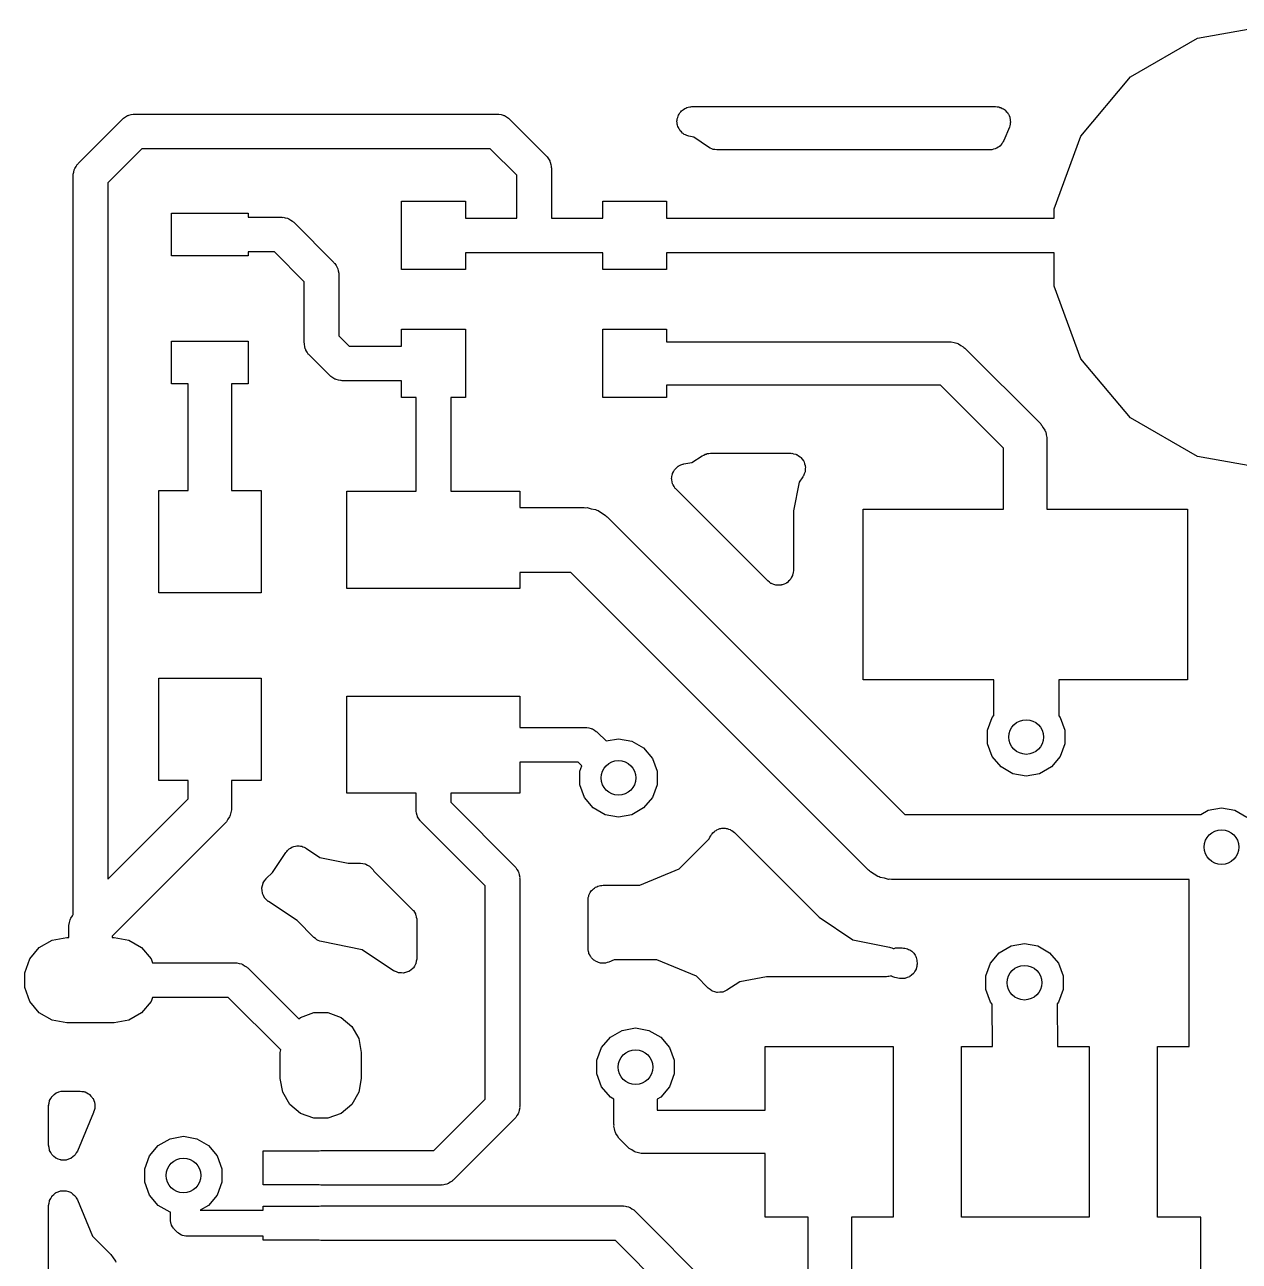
# Model space of a CAD drawing. Extents: x 91.5 to 190, y -113.6 to -60.2.
# Drawn here: x 91.51 to 105.75, y -74.66 to -60.16 of the extents above; entities that cross this region are included whole.
import ezdxf

# ---------------------------------------------------------------- set-up
doc = ezdxf.new("R2010")
doc.units = 0
doc.header["$MEASUREMENT"] = 0
doc.layers.add('BLACK', color=7, linetype='CONTINUOUS')

msp = doc.modelspace()

# ---------------------------------------------------------------- linework, layer by layer
at = {"layer": 'Black'}
for p, q in [((105.257, -60.3175), (106.15, -60.1601)), ((104.472, -60.7707), (105.257, -60.3175)), ((103.89, -61.465), (104.472, -60.7707)), ((99.2003, -61.1793), (99.2106, -61.1711)), ((99.2106, -61.1711), (99.219, -61.1611)), ((99.219, -61.1611), (99.2342, -61.1523)), ((99.2342, -61.1523), (99.248, -61.1413)), ((99.248, -61.1413), (99.2604, -61.1372)), ((99.2604, -61.1372), (99.2718, -61.1306)), ((99.2718, -61.1306), (99.2891, -61.1275)), ((99.2891, -61.1275), (99.3057, -61.122)), ((99.3057, -61.122), (99.3189, -61.1223)), ((99.3189, -61.1223), (99.3318, -61.12)), ((99.3318, -61.12), (102.891, -61.12)), ((102.891, -61.12), (102.91, -61.1233)), ((102.91, -61.1233), (102.929, -61.1242)), ((102.929, -61.1242), (102.94, -61.1286)), ((102.94, -61.1286), (102.951, -61.1306)), ((102.951, -61.1306), (102.967, -61.1402)), ((102.967, -61.1402), (102.985, -61.1476)), ((102.985, -61.1476), (102.994, -61.1553)), ((102.994, -61.1553), (103.004, -61.1611)), ((103.004, -61.1611), (103.016, -61.1758)), ((92.1363, -61.7863), (92.6563, -61.2663)), ((92.6563, -61.2663), (92.6636, -61.2612)), ((92.6636, -61.2612), (92.6694, -61.2543)), ((92.6694, -61.2543), (92.6924, -61.2411)), ((92.6924, -61.2411), (92.7141, -61.2258)), ((92.7141, -61.2258), (92.7228, -61.2235)), ((92.7228, -61.2235), (92.7305, -61.2191)), ((92.7305, -61.2191), (92.7567, -61.2144)), ((92.7567, -61.2144), (92.7823, -61.2076)), ((92.7823, -61.2076), (92.7912, -61.2084)), ((92.7912, -61.2084), (92.8, -61.2068)), ((92.8, -61.2068), (97.05, -61.2068)), ((97.05, -61.2068), (97.0588, -61.2084)), ((97.0588, -61.2084), (97.0677, -61.2076)), ((97.0677, -61.2076), (97.0933, -61.2144)), ((97.0933, -61.2144), (97.1195, -61.2191)), ((97.1195, -61.2191), (97.1272, -61.2235)), ((97.1272, -61.2235), (97.1359, -61.2258)), ((97.1359, -61.2258), (97.1576, -61.2411)), ((97.1576, -61.2411), (97.1806, -61.2543)), ((97.1806, -61.2543), (97.1864, -61.2612)), ((97.1864, -61.2612), (97.1937, -61.2663)), ((97.1937, -61.2663), (97.6237, -61.6963)), ((99.1564, -61.2911), (99.159, -61.2782)), ((99.159, -61.3084), (99.1564, -61.2911)), ((99.159, -61.265), (99.165, -61.2485)), ((99.159, -61.2782), (99.159, -61.265)), ((99.159, -61.326), (99.159, -61.3084)), ((99.165, -61.2485), (99.1685, -61.2313)), ((99.1685, -61.2313), (99.1754, -61.2201)), ((99.1754, -61.2201), (99.1799, -61.2077)), ((99.1799, -61.2077), (99.1911, -61.1943)), ((99.1911, -61.1943), (99.2003, -61.1793)), ((103.016, -61.1758), (103.03, -61.1888)), ((103.03, -61.1888), (103.035, -61.199)), ((103.035, -61.199), (103.043, -61.2077)), ((103.043, -61.2077), (103.049, -61.2258)), ((103.049, -61.2258), (103.058, -61.2429)), ((103.058, -61.2429), (103.06, -61.2542)), ((103.06, -61.2542), (103.064, -61.265)), ((103.064, -61.265), (103.064, -61.2842)), ((103.064, -61.2842), (103.066, -61.3033)), ((103.066, -61.3033), (103.064, -61.3145)), ((103.064, -61.3145), (103.064, -61.326)), ((99.1635, -61.3383), (99.159, -61.326)), ((99.1655, -61.3513), (99.1635, -61.3383)), ((99.1738, -61.3668), (99.1655, -61.3513)), ((99.1799, -61.3832), (99.1738, -61.3668)), ((99.1883, -61.3933), (99.1799, -61.3832)), ((99.1946, -61.4049), (99.1883, -61.3933)), ((99.2077, -61.4165), (99.1946, -61.4049)), ((99.219, -61.4299), (99.2077, -61.4165)), ((99.2304, -61.4365), (99.219, -61.4299)), ((99.2403, -61.4452), (99.2304, -61.4365)), ((99.2566, -61.4516), (99.2403, -61.4452)), ((99.2718, -61.4604), (99.2566, -61.4516)), ((99.2848, -61.4627), (99.2718, -61.4604)), ((103.053, -61.3628), (102.988, -61.5186)), ((103.057, -61.344), (103.053, -61.3628)), ((103.064, -61.326), (103.057, -61.344)), ((99.297, -61.4675), (99.2848, -61.4627)), ((99.3523, -61.4787), (99.297, -61.4675)), ((99.5243, -61.5962), (99.3523, -61.4787)), ((99.5442, -61.6052), (99.5243, -61.5962)), ((99.5632, -61.6162), (99.5442, -61.6052)), ((102.922, -61.5954), (102.907, -61.607)), ((102.939, -61.5857), (102.922, -61.5954)), ((102.946, -61.577), (102.939, -61.5857)), ((102.955, -61.57), (102.946, -61.577)), ((102.966, -61.5538), (102.955, -61.57)), ((102.978, -61.539), (102.966, -61.5538)), ((102.982, -61.5283), (102.978, -61.539)), ((102.988, -61.5186), (102.982, -61.5283)), ((103.58, -62.3168), (103.89, -61.465)), ((92.8842, -61.6132), (92.4832, -62.0142)), ((96.9658, -61.6132), (92.8842, -61.6132)), ((97.2768, -61.9242), (96.9658, -61.6132)), ((97.6237, -61.6963), (97.6288, -61.7036)), ((97.6288, -61.7036), (97.6357, -61.7094)), ((97.6357, -61.7094), (97.6489, -61.7324)), ((97.6489, -61.7324), (97.6642, -61.7541)), ((99.5718, -61.6177), (99.5632, -61.6162)), ((99.5798, -61.6213), (99.5718, -61.6177)), ((99.6017, -61.623), (99.5798, -61.6213)), ((99.6233, -61.6268), (99.6017, -61.623)), ((102.826, -61.6268), (99.6233, -61.6268)), ((102.837, -61.6248), (102.826, -61.6268)), ((102.849, -61.6253), (102.837, -61.6248)), ((102.867, -61.6196), (102.849, -61.6253)), ((102.886, -61.6162), (102.867, -61.6196)), ((102.896, -61.6105), (102.886, -61.6162)), ((102.907, -61.607), (102.896, -61.6105)), ((92.0776, -61.9123), (92.0844, -61.8867)), ((92.0844, -61.8867), (92.0891, -61.8605)), ((92.0891, -61.8605), (92.0935, -61.8528)), ((92.0935, -61.8528), (92.0958, -61.8441)), ((92.0958, -61.8441), (92.1111, -61.8224)), ((92.1111, -61.8224), (92.1243, -61.7994)), ((92.1243, -61.7994), (92.1312, -61.7936)), ((92.1312, -61.7936), (92.1363, -61.7863)), ((97.6642, -61.7541), (97.6665, -61.7628)), ((97.6665, -61.7628), (97.6709, -61.7705)), ((97.6709, -61.7705), (97.6756, -61.7967)), ((97.6756, -61.7967), (97.6824, -61.8223)), ((97.6824, -61.8223), (97.6816, -61.8312)), ((97.6816, -61.8312), (97.6832, -61.84)), ((97.6832, -61.84), (97.6832, -62.4268)), ((92.0768, -61.93), (92.0784, -61.9212)), ((92.0768, -70.5917), (92.0768, -61.93)), ((92.0784, -61.9212), (92.0776, -61.9123)), ((92.4832, -62.0142), (92.4832, -70.1776)), ((97.2768, -62.4268), (97.2768, -61.9242)), ((95.925, -63.03), (95.925, -62.23)), ((95.925, -62.23), (96.675, -62.23)), ((96.675, -62.23), (96.675, -62.4268)), ((98.285, -62.4268), (98.285, -62.23)), ((98.285, -62.23), (99.035, -62.23)), ((99.035, -62.23), (99.035, -62.4268)), ((103.58, -62.4268), (103.58, -62.3168)), ((93.23, -62.87), (93.23, -62.37)), ((93.23, -62.37), (94.13, -62.37)), ((94.13, -62.37), (94.13, -62.4168)), ((94.13, -62.4168), (94.52, -62.4168)), ((94.52, -62.4168), (94.5288, -62.4184)), ((94.5288, -62.4184), (94.5377, -62.4176)), ((94.5377, -62.4176), (94.5633, -62.4244)), ((94.5633, -62.4244), (94.5895, -62.4291)), ((94.5895, -62.4291), (94.5972, -62.4335)), ((94.5972, -62.4335), (94.6059, -62.4358)), ((94.6059, -62.4358), (94.6276, -62.4511)), ((94.6276, -62.4511), (94.6506, -62.4643)), ((94.6506, -62.4643), (94.6564, -62.4712)), ((94.6564, -62.4712), (94.6637, -62.4763)), ((94.6637, -62.4763), (95.1337, -62.9463)), ((96.675, -62.4268), (97.2768, -62.4268)), ((97.6832, -62.4268), (98.285, -62.4268)), ((99.035, -62.4268), (103.58, -62.4268)), ((94.13, -62.87), (93.23, -62.87)), ((94.4358, -62.8232), (94.13, -62.8232)), ((94.13, -62.8232), (94.13, -62.87)), ((94.7868, -63.1742), (94.4358, -62.8232)), ((97.48, -62.8332), (96.675, -62.8332)), ((96.675, -62.8332), (96.675, -63.03)), ((98.285, -62.8332), (97.48, -62.8332)), ((98.285, -63.03), (98.285, -62.8332)), ((103.58, -62.8332), (99.035, -62.8332)), ((99.035, -62.8332), (99.035, -63.03)), ((103.58, -63.2232), (103.58, -62.8332)), ((95.1337, -62.9463), (95.1388, -62.9536)), ((95.1388, -62.9536), (95.1457, -62.9594)), ((95.1457, -62.9594), (95.1589, -62.9824)), ((95.1589, -62.9824), (95.1742, -63.0041)), ((95.1742, -63.0041), (95.1765, -63.0128)), ((95.1765, -63.0128), (95.1809, -63.0205)), ((95.1809, -63.0205), (95.1856, -63.0467)), ((95.1856, -63.0467), (95.1924, -63.0723)), ((96.675, -63.03), (95.925, -63.03)), ((99.035, -63.03), (98.285, -63.03)), ((94.7868, -63.89), (94.7868, -63.1742)), ((95.1924, -63.0723), (95.1916, -63.0812)), ((95.1916, -63.0812), (95.1932, -63.09)), ((95.1932, -63.09), (95.1932, -63.8058)), ((103.89, -64.075), (103.58, -63.2232)), ((95.925, -63.9268), (95.925, -63.73)), ((95.925, -63.73), (96.675, -63.73)), ((96.675, -63.73), (96.675, -64.53)), ((98.285, -64.53), (98.285, -63.73)), ((98.285, -63.73), (99.035, -63.73)), ((99.035, -63.73), (99.035, -63.876)), ((93.23, -64.37), (93.23, -63.87)), ((93.23, -63.87), (93.6355, -63.87)), ((93.6355, -63.87), (93.6359, -63.8699)), ((93.6359, -63.8699), (93.7241, -63.8699)), ((93.7241, -63.8699), (93.7245, -63.87)), ((93.7245, -63.87), (94.13, -63.87)), ((94.13, -63.87), (94.13, -64.37)), ((94.7884, -63.8988), (94.7868, -63.89)), ((94.7876, -63.9077), (94.7884, -63.8988)), ((94.7944, -63.9333), (94.7876, -63.9077)), ((95.1932, -63.8058), (95.3142, -63.9268)), ((99.035, -63.876), (102.35, -63.876)), ((102.35, -63.876), (102.361, -63.8779)), ((102.361, -63.8779), (102.372, -63.877)), ((102.372, -63.877), (102.404, -63.8856)), ((102.404, -63.8856), (102.437, -63.8913)), ((102.437, -63.8913), (102.447, -63.8969)), ((102.447, -63.8969), (102.457, -63.8998)), ((102.457, -63.8998), (102.485, -63.9188)), ((102.485, -63.9188), (102.513, -63.9354)), ((94.7991, -63.9595), (94.7944, -63.9333)), ((94.8035, -63.9672), (94.7991, -63.9595)), ((94.8058, -63.9759), (94.8035, -63.9672)), ((94.8211, -63.9976), (94.8058, -63.9759)), ((94.8343, -64.0206), (94.8211, -63.9976)), ((94.8412, -64.0264), (94.8343, -64.0206)), ((94.8463, -64.0337), (94.8412, -64.0264)), ((95.0863, -64.2737), (94.8463, -64.0337)), ((95.3142, -63.9268), (95.925, -63.9268)), ((102.513, -63.9354), (102.52, -63.944)), ((102.52, -63.944), (102.53, -63.9504)), ((102.53, -63.9504), (103.42, -64.8404)), ((104.472, -64.7693), (103.89, -64.075)), ((95.0936, -64.2788), (95.0863, -64.2737)), ((95.0994, -64.2857), (95.0936, -64.2788)), ((95.1224, -64.2989), (95.0994, -64.2857)), ((95.1441, -64.3142), (95.1224, -64.2989)), ((95.1528, -64.3165), (95.1441, -64.3142)), ((95.1605, -64.3209), (95.1528, -64.3165)), ((95.1867, -64.3256), (95.1605, -64.3209)), ((95.2123, -64.3324), (95.1867, -64.3256)), ((95.2212, -64.3316), (95.2123, -64.3324)), ((95.23, -64.3332), (95.2212, -64.3316)), ((95.925, -64.3332), (95.23, -64.3332)), ((95.925, -64.53), (95.925, -64.3332)), ((93.426, -64.37), (93.23, -64.37)), ((93.426, -65.62), (93.426, -64.37)), ((94.13, -64.37), (93.934, -64.37)), ((93.934, -64.37), (93.934, -65.62)), ((102.245, -64.384), (99.035, -64.384)), ((99.035, -64.384), (99.035, -64.53)), ((102.986, -65.1252), (102.245, -64.384)), ((96.0968, -64.53), (95.925, -64.53)), ((96.0968, -65.63), (96.0968, -64.53)), ((96.675, -64.53), (96.5032, -64.53)), ((96.5032, -64.53), (96.5032, -65.63)), ((99.035, -64.53), (98.285, -64.53)), ((105.257, -65.2225), (104.472, -64.7693)), ((103.42, -64.8404), (103.426, -64.8495)), ((103.426, -64.8495), (103.435, -64.8567)), ((103.435, -64.8567), (103.451, -64.8855)), ((103.451, -64.8855), (103.47, -64.9127)), ((103.47, -64.9127), (103.473, -64.9234)), ((103.473, -64.9234), (103.479, -64.9331)), ((103.479, -64.9331), (103.484, -64.9658)), ((103.484, -64.9658), (103.493, -64.9979)), ((103.493, -64.9979), (103.492, -65.009)), ((103.492, -65.009), (103.494, -65.02)), ((103.494, -65.02), (103.494, -65.84)), ((99.3304, -65.2905), (99.4524, -65.2119)), ((99.4524, -65.2119), (99.4704, -65.2044)), ((99.4704, -65.2044), (99.4874, -65.1946)), ((99.4874, -65.1946), (99.4983, -65.1926)), ((99.4983, -65.1926), (99.5086, -65.1883)), ((99.5086, -65.1883), (99.5281, -65.1874)), ((99.5281, -65.1874), (99.5474, -65.184)), ((99.5474, -65.184), (100.488, -65.184)), ((100.488, -65.184), (100.494, -65.1852)), ((100.494, -65.1852), (100.501, -65.1845)), ((100.501, -65.1845), (100.524, -65.1904)), ((100.524, -65.1904), (100.548, -65.1946)), ((100.548, -65.1946), (100.554, -65.1979)), ((100.554, -65.1979), (100.56, -65.1996)), ((100.56, -65.1996), (100.58, -65.2131)), ((100.58, -65.2131), (100.6, -65.2251)), ((100.6, -65.2251), (100.605, -65.2302)), ((100.605, -65.2302), (100.61, -65.234)), ((102.986, -65.84), (102.986, -65.1252)), ((106.15, -65.3799), (105.257, -65.2225)), ((99.1252, -65.3799), (99.13, -65.3752)), ((99.13, -65.3752), (99.1332, -65.3693)), ((99.1332, -65.3693), (99.1514, -65.3537)), ((99.1514, -65.3537), (99.1683, -65.3368)), ((99.1683, -65.3368), (99.1744, -65.334)), ((99.1744, -65.334), (99.1795, -65.3296)), ((99.1795, -65.3296), (99.2019, -65.3212)), ((99.2019, -65.3212), (99.2235, -65.3111)), ((99.2235, -65.3111), (99.2302, -65.3105)), ((99.2302, -65.3105), (99.2365, -65.3081)), ((99.2365, -65.3081), (99.3304, -65.2905)), ((100.61, -65.234), (100.624, -65.2534)), ((100.624, -65.2534), (100.64, -65.2717)), ((100.64, -65.2717), (100.642, -65.2781)), ((100.642, -65.2781), (100.646, -65.2835)), ((100.646, -65.2835), (100.652, -65.3065)), ((100.652, -65.3065), (100.66, -65.329)), ((100.66, -65.329), (100.66, -65.3357)), ((100.66, -65.3357), (100.662, -65.3422)), ((100.662, -65.3422), (100.66, -65.366)), ((100.66, -65.366), (100.66, -65.39)), ((99.0935, -65.4826), (99.0974, -65.459)), ((99.0947, -65.4892), (99.0935, -65.4826)), ((99.0941, -65.4959), (99.0947, -65.4892)), ((99.1003, -65.519), (99.0941, -65.4959)), ((99.0974, -65.459), (99.0994, -65.4352)), ((99.0994, -65.4352), (99.1023, -65.4291)), ((99.1047, -65.5425), (99.1003, -65.519)), ((99.1023, -65.4291), (99.1034, -65.4225)), ((99.1034, -65.4225), (99.1151, -65.4016)), ((99.1151, -65.4016), (99.1252, -65.3799)), ((100.633, -65.4585), (100.589, -65.5227)), ((100.635, -65.4524), (100.633, -65.4585)), ((100.64, -65.4472), (100.635, -65.4524)), ((100.648, -65.4248), (100.64, -65.4472)), ((100.658, -65.403), (100.648, -65.4248)), ((100.66, -65.39), (100.658, -65.3963)), ((100.658, -65.3963), (100.658, -65.403)), ((93.08, -66.82), (93.08, -65.62)), ((93.08, -65.62), (93.426, -65.62)), ((93.934, -65.62), (94.28, -65.62)), ((94.28, -65.62), (94.28, -66.82)), ((95.285, -66.77), (95.285, -65.63)), ((95.285, -65.63), (96.0968, -65.63)), ((96.5032, -65.63), (97.315, -65.63)), ((97.315, -65.63), (97.315, -65.819)), ((99.1082, -65.5483), (99.1047, -65.5425)), ((99.1099, -65.5548), (99.1082, -65.5483)), ((99.1236, -65.5743), (99.1099, -65.5548)), ((99.1358, -65.5949), (99.1236, -65.5743)), ((99.141, -65.5992), (99.1358, -65.5949)), ((99.1449, -65.6047), (99.141, -65.5992)), ((100.221, -66.6811), (99.1449, -65.6047)), ((100.589, -65.5227), (100.521, -65.8576)), ((97.315, -65.819), (98.07, -65.819)), ((98.07, -65.819), (98.0865, -65.8219)), ((98.0865, -65.8219), (98.1032, -65.8204)), ((98.1032, -65.8204), (98.1513, -65.8333)), ((98.1513, -65.8333), (98.2003, -65.842)), ((98.2003, -65.842), (98.2148, -65.8504)), ((98.2148, -65.8504), (98.231, -65.8547)), ((98.231, -65.8547), (98.2718, -65.8832)), ((98.2718, -65.8832), (98.3149, -65.9081)), ((98.3149, -65.9081), (98.3257, -65.921)), ((98.3257, -65.921), (98.3394, -65.9306)), ((98.3394, -65.9306), (101.828, -69.419)), ((100.521, -65.8576), (100.521, -66.557)), ((101.34, -67.84), (101.34, -65.84)), ((101.34, -65.84), (102.986, -65.84)), ((103.494, -65.84), (105.14, -65.84)), ((105.14, -65.84), (105.14, -67.84)), ((97.9122, -66.581), (97.315, -66.581)), ((97.315, -66.581), (97.315, -66.77)), ((101.401, -70.0694), (97.9122, -66.581)), ((100.48, -66.6698), (100.462, -66.6846)), ((100.484, -66.6631), (100.48, -66.6698)), ((100.489, -66.6577), (100.484, -66.6631)), ((100.499, -66.6369), (100.489, -66.6577)), ((100.51, -66.617), (100.499, -66.6369)), ((100.512, -66.6094), (100.51, -66.617)), ((100.515, -66.6024), (100.512, -66.6094)), ((100.517, -66.5796), (100.515, -66.6024)), ((100.521, -66.557), (100.517, -66.5796)), ((94.28, -66.82), (93.08, -66.82)), ((97.315, -66.77), (95.285, -66.77)), ((100.24, -66.6943), (100.221, -66.6811)), ((100.258, -66.709), (100.24, -66.6943)), ((100.265, -66.7116), (100.258, -66.709)), ((100.271, -66.7161), (100.265, -66.7116)), ((100.293, -66.722), (100.271, -66.7161)), ((100.315, -66.7298), (100.293, -66.722)), ((100.323, -66.7298), (100.315, -66.7298)), ((100.33, -66.7318), (100.323, -66.7298)), ((100.353, -66.7298), (100.33, -66.7318)), ((100.376, -66.7298), (100.353, -66.7298)), ((100.383, -66.7272), (100.376, -66.7298)), ((100.391, -66.7265), (100.383, -66.7272)), ((100.412, -66.7168), (100.391, -66.7265)), ((100.433, -66.709), (100.412, -66.7168)), ((100.439, -66.704), (100.433, -66.709)), ((100.446, -66.7008), (100.439, -66.704)), ((100.462, -66.6846), (100.446, -66.7008)), ((93.08, -69.02), (93.08, -67.82)), ((93.08, -67.82), (94.28, -67.82)), ((94.28, -67.82), (94.28, -69.02)), ((102.872, -67.84), (101.34, -67.84)), ((102.87, -68.2594), (102.872, -67.84)), ((103.634, -67.84), (103.632, -68.2624)), ((105.14, -67.84), (103.634, -67.84)), ((95.285, -69.17), (95.285, -68.03)), ((95.285, -68.03), (97.315, -68.03)), ((97.315, -68.03), (97.315, -68.3968)), ((102.853, -68.2805), (102.87, -68.2594)), ((103.632, -68.2624), (103.647, -68.2805)), ((97.315, -68.3968), (98.08, -68.3968)), ((98.08, -68.3968), (98.0888, -68.3984)), ((98.0888, -68.3984), (98.0977, -68.3976)), ((98.0977, -68.3976), (98.1233, -68.4044)), ((98.1233, -68.4044), (98.1495, -68.4091)), ((98.1495, -68.4091), (98.1572, -68.4135)), ((98.1572, -68.4135), (98.1659, -68.4158)), ((98.1659, -68.4158), (98.1876, -68.4311)), ((102.798, -68.4303), (102.853, -68.2805)), ((103.647, -68.2805), (103.702, -68.4303)), ((98.1876, -68.4311), (98.2106, -68.4443)), ((98.2106, -68.4443), (98.2164, -68.4512)), ((98.2164, -68.4512), (98.2237, -68.4563)), ((98.2237, -68.4563), (98.3241, -68.5568)), ((98.3241, -68.5568), (98.47, -68.5311)), ((98.47, -68.5311), (98.627, -68.5587)), ((98.627, -68.5587), (98.765, -68.6384)), ((102.798, -68.5897), (102.798, -68.4303)), ((103.702, -68.4303), (103.702, -68.5897)), ((98.765, -68.6384), (98.8675, -68.7605)), ((102.853, -68.7395), (102.798, -68.5897)), ((103.702, -68.5897), (103.647, -68.7395)), ((97.9958, -68.8032), (97.315, -68.8032)), ((97.315, -68.8032), (97.315, -69.17)), ((98.0407, -68.8481), (97.9958, -68.8032)), ((98.018, -68.9103), (98.0407, -68.8481)), ((98.8675, -68.7605), (98.922, -68.9103)), ((102.955, -68.8616), (102.853, -68.7395)), ((103.647, -68.7395), (103.545, -68.8616)), ((98.018, -69.0697), (98.018, -68.9103)), ((98.922, -68.9103), (98.922, -69.0697)), ((103.093, -68.9413), (102.955, -68.8616)), ((103.25, -68.9689), (103.093, -68.9413)), ((103.407, -68.9413), (103.25, -68.9689)), ((103.545, -68.8616), (103.407, -68.9413)), ((93.426, -69.02), (93.08, -69.02)), ((93.426, -69.2348), (93.426, -69.02)), ((94.28, -69.02), (93.934, -69.02)), ((93.934, -69.02), (93.934, -69.34)), ((98.0725, -69.2195), (98.018, -69.0697)), ((98.922, -69.0697), (98.8675, -69.2195)), ((92.4832, -70.1776), (93.426, -69.2348)), ((96.0968, -69.17), (95.285, -69.17)), ((96.0968, -69.36), (96.0968, -69.17)), ((97.315, -69.17), (96.5032, -69.17)), ((96.5032, -69.17), (96.5032, -69.2758)), ((96.5032, -69.2758), (97.2537, -70.0263)), ((98.175, -69.3416), (98.0725, -69.2195)), ((98.8675, -69.2195), (98.765, -69.3416)), ((93.9187, -69.4269), (93.9131, -69.4366)), ((93.9244, -69.3942), (93.9187, -69.4269)), ((93.933, -69.3621), (93.9244, -69.3942)), ((93.934, -69.34), (93.9321, -69.351)), ((93.9321, -69.351), (93.933, -69.3621)), ((96.0984, -69.3688), (96.0968, -69.36)), ((96.0976, -69.3777), (96.0984, -69.3688)), ((96.1044, -69.4033), (96.0976, -69.3777)), ((96.1091, -69.4295), (96.1044, -69.4033)), ((96.1135, -69.4372), (96.1091, -69.4295)), ((98.313, -69.4213), (98.175, -69.3416)), ((98.47, -69.4489), (98.313, -69.4213)), ((98.627, -69.4213), (98.47, -69.4489)), ((98.765, -69.3416), (98.627, -69.4213)), ((101.828, -69.419), (105.296, -69.419)), ((105.296, -69.419), (105.383, -69.3687)), ((105.383, -69.3687), (105.54, -69.3411)), ((105.54, -69.3411), (105.697, -69.3687)), ((105.697, -69.3687), (105.835, -69.4484)), ((93.8596, -69.5196), (92.534, -70.8452)), ((93.866, -69.5105), (93.8596, -69.5196)), ((93.8746, -69.5033), (93.866, -69.5105)), ((93.8912, -69.4745), (93.8746, -69.5033)), ((93.9102, -69.4473), (93.8912, -69.4745)), ((93.9131, -69.4366), (93.9102, -69.4473)), ((96.1158, -69.4459), (96.1135, -69.4372)), ((96.1311, -69.4676), (96.1158, -69.4459)), ((96.1443, -69.4906), (96.1311, -69.4676)), ((96.1512, -69.4964), (96.1443, -69.4906)), ((96.1563, -69.5037), (96.1512, -69.4964)), ((96.9068, -70.2542), (96.1563, -69.5037)), ((99.6707, -69.5824), (99.6818, -69.5789)), ((99.6818, -69.5789), (99.7008, -69.5797)), ((99.7008, -69.5797), (99.7198, -69.5781)), ((99.7198, -69.5781), (99.731, -69.5811)), ((99.1812, -70.0564), (99.5352, -69.7031)), ((99.5352, -69.7031), (99.5424, -69.6856)), ((99.5424, -69.6856), (99.5527, -69.6695)), ((99.5527, -69.6695), (99.5608, -69.6522)), ((99.5608, -69.6522), (99.569, -69.644)), ((99.569, -69.644), (99.5752, -69.6342)), ((99.5752, -69.6342), (99.5904, -69.6226)), ((99.5904, -69.6226), (99.6039, -69.6091)), ((99.6039, -69.6091), (99.6144, -69.6042)), ((99.6144, -69.6042), (99.6236, -69.5972)), ((99.6236, -69.5972), (99.6418, -69.5914)), ((99.6418, -69.5914), (99.6591, -69.5834)), ((99.6591, -69.5834), (99.6707, -69.5824)), ((99.731, -69.5811), (99.7427, -69.5816)), ((99.7427, -69.5816), (99.7603, -69.5889)), ((99.7603, -69.5889), (99.7787, -69.5938)), ((99.7787, -69.5938), (99.7882, -69.6005)), ((99.7882, -69.6005), (99.7989, -69.605)), ((99.7989, -69.605), (99.813, -69.6179)), ((99.813, -69.6179), (99.8286, -69.6288)), ((99.8286, -69.6288), (100.823, -70.6229)), ((94.4131, -70.0975), (94.5692, -69.8638)), ((94.5692, -69.8638), (94.5805, -69.852)), ((94.5805, -69.852), (94.5896, -69.8386)), ((94.5896, -69.8386), (94.6014, -69.8302)), ((94.6014, -69.8302), (94.6114, -69.8198)), ((94.6114, -69.8198), (94.626, -69.8126)), ((94.626, -69.8126), (94.6392, -69.8031)), ((94.6392, -69.8031), (94.6531, -69.7992)), ((94.6531, -69.7992), (94.666, -69.7928)), ((94.666, -69.7928), (94.6822, -69.791)), ((94.6822, -69.791), (94.6979, -69.7866)), ((94.6979, -69.7866), (94.7123, -69.7877)), ((94.7123, -69.7877), (94.7266, -69.7862)), ((94.7266, -69.7862), (94.7424, -69.79)), ((94.7424, -69.79), (94.7586, -69.7913)), ((94.7586, -69.7913), (94.7718, -69.7972)), ((94.7718, -69.7972), (94.7858, -69.8007)), ((94.7858, -69.8007), (94.7994, -69.8097)), ((94.7994, -69.8097), (94.8142, -69.8164)), ((94.8142, -69.8164), (94.9677, -69.9213)), ((94.9677, -69.9213), (95.3026, -69.9891)), ((95.3026, -69.9891), (95.4473, -69.9891)), ((95.4473, -69.9891), (95.4717, -69.9934)), ((95.4717, -69.9934), (95.4964, -69.9961)), ((95.4964, -69.9961), (95.5016, -69.9987)), ((95.5016, -69.9987), (95.5073, -69.9997)), ((95.5073, -69.9997), (95.5288, -70.0121)), ((95.5288, -70.0121), (95.551, -70.0231)), ((94.341, -70.1696), (94.4131, -70.0975)), ((95.551, -70.0231), (95.555, -70.0273)), ((95.555, -70.0273), (95.5601, -70.0302)), ((95.5601, -70.0302), (95.576, -70.0492)), ((95.576, -70.0492), (95.5932, -70.0671)), ((95.5932, -70.0671), (95.6029, -70.0816)), ((95.6029, -70.0816), (96.0554, -70.5341)), ((97.2537, -70.0263), (97.2588, -70.0336)), ((97.2588, -70.0336), (97.2657, -70.0394)), ((97.2657, -70.0394), (97.2789, -70.0624)), ((97.2789, -70.0624), (97.2942, -70.0841)), ((97.2942, -70.0841), (97.2965, -70.0928)), ((97.2965, -70.0928), (97.3009, -70.1005)), ((97.3009, -70.1005), (97.3056, -70.1267)), ((97.3056, -70.1267), (97.3124, -70.1523)), ((97.3124, -70.1523), (97.3116, -70.1612)), ((98.719, -70.2474), (99.1812, -70.0564)), ((101.414, -70.079), (101.401, -70.0694)), ((101.425, -70.0919), (101.414, -70.079)), ((101.468, -70.1168), (101.425, -70.0919)), ((101.509, -70.1453), (101.468, -70.1168)), ((101.525, -70.1496), (101.509, -70.1453)), ((101.54, -70.158), (101.525, -70.1496)), ((101.589, -70.1667), (101.54, -70.158)), ((94.2899, -70.2822), (94.2904, -70.2804)), ((94.293, -70.3107), (94.2899, -70.2822)), ((94.2902, -70.2784), (94.2976, -70.2508)), ((94.2904, -70.2804), (94.2902, -70.2784)), ((94.2976, -70.2508), (94.3044, -70.223)), ((94.3044, -70.223), (94.3055, -70.2214)), ((94.3055, -70.2214), (94.306, -70.2196)), ((94.306, -70.2196), (94.3224, -70.1962)), ((94.3224, -70.1962), (94.3383, -70.1724)), ((94.3383, -70.1724), (94.3398, -70.1712)), ((94.3398, -70.1712), (94.341, -70.1696)), ((96.9068, -72.7558), (96.9068, -70.2542)), ((97.3116, -70.1612), (97.3132, -70.17)), ((97.3132, -70.17), (97.3132, -72.84)), ((98.1543, -70.3097), (98.1661, -70.2998)), ((98.1661, -70.2998), (98.176, -70.288)), ((98.176, -70.288), (98.1892, -70.2804)), ((98.1892, -70.2804), (98.2009, -70.2706)), ((98.2009, -70.2706), (98.2154, -70.2653)), ((98.2154, -70.2653), (98.2288, -70.2576)), ((98.2288, -70.2576), (98.2439, -70.2549)), ((98.2439, -70.2549), (98.2582, -70.2497)), ((98.2582, -70.2497), (98.2737, -70.2497)), ((98.2737, -70.2497), (98.2889, -70.247)), ((98.2889, -70.247), (98.719, -70.2474)), ((101.637, -70.1795), (101.589, -70.1667)), ((101.653, -70.1781), (101.637, -70.1795)), ((101.67, -70.181), (101.653, -70.1781)), ((105.159, -70.181), (101.67, -70.181)), ((105.159, -72.14), (105.159, -70.181)), ((94.2955, -70.3391), (94.293, -70.3107)), ((94.2963, -70.3409), (94.2955, -70.3391)), ((94.2966, -70.3428), (94.2963, -70.3409)), ((94.3092, -70.3685), (94.2966, -70.3428)), ((94.3213, -70.3944), (94.3092, -70.3685)), ((94.3227, -70.3958), (94.3213, -70.3944)), ((94.3235, -70.3975), (94.3227, -70.3958)), ((94.3442, -70.4173), (94.3235, -70.3975)), ((94.3644, -70.4375), (94.3442, -70.4173)), ((94.3661, -70.4383), (94.3644, -70.4375)), ((94.3675, -70.4397), (94.3661, -70.4383)), ((94.7016, -70.6629), (94.3675, -70.4397)), ((98.1132, -70.4225), (98.1159, -70.4073)), ((98.1132, -70.9874), (98.1132, -70.4225)), ((98.1159, -70.3919), (98.1211, -70.3776)), ((98.1159, -70.4073), (98.1159, -70.3919)), ((98.1211, -70.3776), (98.1238, -70.3625)), ((98.1238, -70.3625), (98.1315, -70.3492)), ((98.1315, -70.3492), (98.1368, -70.3347)), ((98.1368, -70.3347), (98.1466, -70.323)), ((98.1466, -70.323), (98.1543, -70.3097)), ((92.0688, -70.6055), (92.0768, -70.5917)), ((96.0554, -70.5341), (96.0598, -70.5405)), ((96.0598, -70.5405), (96.0657, -70.5454)), ((96.0657, -70.5454), (96.0772, -70.5653)), ((96.0772, -70.5653), (96.0904, -70.5841)), ((96.0904, -70.5841), (96.0924, -70.5915)), ((96.0924, -70.5915), (96.0962, -70.5982)), ((92.026, -70.74), (92.0279, -70.729)), ((92.027, -70.7179), (92.0356, -70.6858)), ((92.0279, -70.729), (92.027, -70.7179)), ((92.0356, -70.6858), (92.0413, -70.6531)), ((92.0413, -70.6531), (92.0469, -70.6434)), ((92.0469, -70.6434), (92.0498, -70.6327)), ((92.0498, -70.6327), (92.0688, -70.6055)), ((94.8997, -70.861), (94.7016, -70.6629)), ((96.0962, -70.5982), (96.1002, -70.6208)), ((96.1002, -70.6208), (96.1061, -70.6429)), ((96.1061, -70.6429), (96.1055, -70.6506)), ((96.1055, -70.6506), (96.1068, -70.6582)), ((96.1068, -70.6582), (96.1068, -71.1033)), ((100.823, -70.6229), (101.219, -70.8879)), ((91.831, -70.8902), (92.002, -70.86)), ((92.002, -70.86), (92.026, -70.86)), ((92.026, -70.75), (92.026, -70.74)), ((92.026, -70.86), (92.026, -70.75)), ((92.534, -70.8452), (92.534, -70.86)), ((92.534, -70.86), (92.558, -70.86)), ((92.558, -70.86), (92.729, -70.8902)), ((94.9169, -70.873), (94.8997, -70.861)), ((94.9327, -70.8869), (94.9169, -70.873)), ((91.569, -71.11), (91.6806, -70.977)), ((91.6806, -70.977), (91.831, -70.8902)), ((92.729, -70.8902), (92.8794, -70.977)), ((92.8794, -70.977), (92.991, -71.11)), ((94.9417, -70.8904), (94.9327, -70.8869)), ((94.9496, -70.8959), (94.9417, -70.8904)), ((94.9699, -70.9014), (94.9496, -70.8959)), ((94.9895, -70.909), (94.9699, -70.9014)), ((95.4666, -71.0039), (94.9895, -70.909)), ((95.8338, -71.2492), (95.4666, -71.0039)), ((98.1165, -71.0061), (98.1132, -70.9874)), ((98.1173, -71.0252), (98.1165, -71.0061)), ((98.1218, -71.0359), (98.1173, -71.0252)), ((101.219, -70.8879), (101.648, -70.9733)), ((101.648, -70.9733), (101.661, -70.9781)), ((101.661, -70.9781), (101.674, -70.9805)), ((101.674, -70.9805), (101.689, -70.9891)), ((101.689, -70.9891), (101.692, -70.9903)), ((101.692, -70.9903), (101.702, -70.9885)), ((101.702, -70.9885), (101.719, -70.983)), ((101.719, -70.983), (101.732, -70.9833)), ((101.732, -70.9833), (101.745, -70.981)), ((101.745, -70.981), (101.798, -70.981)), ((101.798, -70.981), (101.813, -70.9837)), ((101.813, -70.9837), (101.828, -70.9837)), ((101.828, -70.9837), (101.842, -70.9889)), ((101.842, -70.9889), (101.858, -70.9916)), ((101.858, -70.9916), (101.871, -70.9993)), ((101.871, -70.9993), (101.885, -71.0046)), ((101.885, -71.0046), (101.897, -71.0144)), ((101.897, -71.0144), (101.91, -71.0221)), ((101.91, -71.0221), (101.92, -71.0339)), ((102.935, -71.0384), (103.073, -70.9587)), ((103.073, -70.9587), (103.23, -70.9311)), ((103.23, -70.9311), (103.387, -70.9587)), ((103.387, -70.9587), (103.525, -71.0384)), ((91.5096, -71.2732), (91.569, -71.11)), ((92.991, -71.11), (93.008, -71.1568)), ((93.008, -71.1568), (93.98, -71.1568)), ((93.98, -71.1568), (93.9888, -71.1584)), ((93.9888, -71.1584), (93.9977, -71.1576)), ((93.9977, -71.1576), (94.0233, -71.1644)), ((94.0233, -71.1644), (94.0495, -71.1691)), ((94.0495, -71.1691), (94.0572, -71.1735)), ((94.0572, -71.1735), (94.0659, -71.1758)), ((96.0919, -71.174), (96.0781, -71.1946)), ((96.0933, -71.1684), (96.0919, -71.174)), ((96.0962, -71.1633), (96.0933, -71.1684)), ((96.1005, -71.1389), (96.0962, -71.1633)), ((96.1064, -71.1148), (96.1005, -71.1389)), ((96.1068, -71.1033), (96.1058, -71.109)), ((96.1058, -71.109), (96.1064, -71.1148)), ((98.1238, -71.0474), (98.1218, -71.0359)), ((98.1333, -71.0639), (98.1238, -71.0474)), ((98.1406, -71.0815), (98.1333, -71.0639)), ((98.1484, -71.0901), (98.1406, -71.0815)), ((98.1543, -71.1002), (98.1484, -71.0901)), ((98.1689, -71.1124), (98.1543, -71.1002)), ((98.1817, -71.1265), (98.1689, -71.1124)), ((98.192, -71.1319), (98.1817, -71.1265)), ((98.2009, -71.1394), (98.192, -71.1319)), ((98.2189, -71.1459), (98.2009, -71.1394)), ((98.2358, -71.1547), (98.2189, -71.1459)), ((98.2473, -71.1562), (98.2358, -71.1547)), ((98.2582, -71.1602), (98.2473, -71.1562)), ((98.2773, -71.1602), (98.2582, -71.1602)), ((98.2962, -71.1627), (98.2773, -71.1602)), ((98.3076, -71.1602), (98.2962, -71.1627)), ((98.3192, -71.1602), (98.3076, -71.1602)), ((98.3371, -71.1537), (98.3192, -71.1602)), ((98.3557, -71.1496), (98.3371, -71.1537)), ((98.421, -71.1226), (98.3557, -71.1496)), ((98.9212, -71.123), (98.421, -71.1226)), ((99.3831, -71.3148), (98.9212, -71.123)), ((101.92, -71.0339), (101.932, -71.0438)), ((101.932, -71.0438), (101.94, -71.057)), ((101.94, -71.057), (101.949, -71.0687)), ((101.949, -71.0687), (101.955, -71.0832)), ((101.955, -71.0832), (101.962, -71.0966)), ((101.962, -71.0966), (101.965, -71.1117)), ((101.965, -71.1117), (101.97, -71.126)), ((101.97, -71.126), (101.97, -71.1415)), ((101.97, -71.1415), (101.973, -71.1566)), ((101.973, -71.1716), (101.97, -71.1844)), ((101.973, -71.1566), (101.973, -71.1673)), ((101.973, -71.1673), (101.973, -71.1694)), ((101.973, -71.1694), (101.973, -71.1716)), ((102.778, -71.3103), (102.833, -71.1605)), ((102.833, -71.1605), (102.935, -71.0384)), ((103.525, -71.0384), (103.627, -71.1605)), ((103.627, -71.1605), (103.682, -71.3103)), ((91.5096, -71.4468), (91.5096, -71.2732)), ((94.0659, -71.1758), (94.0876, -71.1911)), ((94.0876, -71.1911), (94.1106, -71.2043)), ((94.1106, -71.2043), (94.1164, -71.2112)), ((94.1164, -71.2112), (94.1237, -71.2163)), ((94.1237, -71.2163), (94.7214, -71.814)), ((95.8391, -71.2516), (95.8338, -71.2492)), ((95.8435, -71.2553), (95.8391, -71.2516)), ((95.8669, -71.2638), (95.8435, -71.2553)), ((95.8896, -71.2738), (95.8669, -71.2638)), ((95.8954, -71.2742), (95.8896, -71.2738)), ((95.9008, -71.2761), (95.8954, -71.2742)), ((95.9256, -71.2761), (95.9008, -71.2761)), ((95.9504, -71.2778), (95.9256, -71.2761)), ((95.956, -71.2761), (95.9504, -71.2778)), ((95.9618, -71.2761), (95.956, -71.2761)), ((95.9851, -71.2676), (95.9618, -71.2761)), ((96.0089, -71.2607), (95.9851, -71.2676)), ((96.0136, -71.2573), (96.0089, -71.2607)), ((96.019, -71.2553), (96.0136, -71.2573)), ((96.0381, -71.2393), (96.019, -71.2553)), ((96.0581, -71.2247), (96.0381, -71.2393)), ((96.0613, -71.2198), (96.0581, -71.2247)), ((96.0657, -71.2161), (96.0613, -71.2198)), ((96.0781, -71.1946), (96.0657, -71.2161)), ((99.5224, -71.4544), (99.3831, -71.3148)), ((101.627, -71.3186), (101.614, -71.3209)), ((101.641, -71.3188), (101.627, -71.3186)), ((101.657, -71.3133), (101.641, -71.3188)), ((101.667, -71.3116), (101.657, -71.3133)), ((101.67, -71.3126), (101.667, -71.3116)), ((101.685, -71.3214), (101.67, -71.3126)), ((101.907, -71.301), (101.885, -71.3192)), ((101.929, -71.2833), (101.907, -71.301)), ((101.93, -71.2815), (101.929, -71.2833)), ((101.932, -71.2801), (101.93, -71.2815)), ((101.946, -71.2555), (101.932, -71.2801)), ((101.961, -71.2313), (101.946, -71.2555)), ((101.962, -71.2273), (101.961, -71.2292)), ((101.961, -71.2292), (101.961, -71.2313)), ((101.967, -71.1994), (101.962, -71.2273)), ((101.969, -71.1902), (101.967, -71.1994)), ((101.97, -71.187), (101.969, -71.1902)), ((101.97, -71.1844), (101.97, -71.187)), ((102.778, -71.4697), (102.778, -71.3103)), ((103.682, -71.3103), (103.682, -71.4697)), ((91.569, -71.61), (91.5096, -71.4468)), ((99.5447, -71.47), (99.5224, -71.4544)), ((99.8946, -71.3795), (99.7416, -71.478)), ((100.206, -71.3209), (99.8946, -71.3795)), ((101.614, -71.3209), (100.206, -71.3209)), ((101.698, -71.3237), (101.685, -71.3214)), ((101.71, -71.3285), (101.698, -71.3237)), ((101.763, -71.3392), (101.71, -71.3285)), ((101.765, -71.3392), (101.763, -71.3392)), ((101.767, -71.34), (101.765, -71.3392)), ((101.795, -71.34), (101.767, -71.34)), ((101.824, -71.3407), (101.795, -71.34)), ((101.826, -71.34), (101.824, -71.3407)), ((101.828, -71.34), (101.826, -71.34)), ((101.854, -71.3303), (101.828, -71.34)), ((101.881, -71.3213), (101.854, -71.3303)), ((101.883, -71.32), (101.881, -71.3213)), ((101.885, -71.3192), (101.883, -71.32)), ((93.008, -71.5632), (92.991, -71.61)), ((93.8958, -71.5632), (93.008, -71.5632)), ((94.5103, -72.1777), (93.8958, -71.5632)), ((99.5663, -71.4865), (99.5447, -71.47)), ((99.5696, -71.4875), (99.5663, -71.4865)), ((99.5723, -71.4894), (99.5696, -71.4875)), ((99.5986, -71.4965), (99.5723, -71.4894)), ((99.6245, -71.5045), (99.5986, -71.4965)), ((99.6279, -71.5044), (99.6245, -71.5045)), ((99.6312, -71.5053), (99.6279, -71.5044)), ((99.6583, -71.5029), (99.6312, -71.5053)), ((99.6854, -71.5016), (99.6583, -71.5029)), ((99.6885, -71.5003), (99.6854, -71.5016)), ((99.6919, -71.5), (99.6885, -71.5003)), ((99.7165, -71.4885), (99.6919, -71.5)), ((99.7416, -71.478), (99.7165, -71.4885)), ((102.833, -71.6195), (102.778, -71.4697)), ((103.682, -71.4697), (103.627, -71.6195)), ((91.6806, -71.743), (91.569, -71.61)), ((91.831, -71.8298), (91.6806, -71.743)), ((92.8794, -71.743), (92.729, -71.8298)), ((92.991, -71.61), (92.8794, -71.743)), ((94.7425, -71.7963), (94.8975, -71.7398)), ((94.8975, -71.7398), (95.0625, -71.7398)), ((95.0625, -71.7398), (95.2175, -71.7963)), ((102.851, -71.6412), (102.833, -71.6195)), ((102.854, -72.14), (102.851, -71.6412)), ((103.627, -71.6195), (103.613, -71.637)), ((103.613, -71.637), (103.616, -72.14)), ((92.002, -71.86), (91.831, -71.8298)), ((92.558, -71.86), (92.002, -71.86)), ((92.729, -71.8298), (92.558, -71.86)), ((94.7214, -71.814), (94.7425, -71.7963)), ((95.2175, -71.7963), (95.3439, -71.9023)), ((95.3439, -71.9023), (95.4264, -72.0452)), ((98.2725, -72.1505), (98.375, -72.0284)), ((98.375, -72.0284), (98.513, -71.9487)), ((98.513, -71.9487), (98.67, -71.9211)), ((98.67, -71.9211), (98.827, -71.9487)), ((98.827, -71.9487), (98.965, -72.0284)), ((98.965, -72.0284), (99.0675, -72.1505)), ((94.505, -72.2076), (94.5103, -72.1777)), ((95.4264, -72.0452), (95.455, -72.2076)), ((98.218, -72.3003), (98.2725, -72.1505)), ((99.0675, -72.1505), (99.122, -72.3003)), ((100.19, -72.886), (100.19, -72.14)), ((100.19, -72.14), (101.69, -72.14)), ((101.69, -72.14), (101.69, -74.14)), ((102.49, -74.14), (102.49, -72.14)), ((102.49, -72.14), (102.854, -72.14)), ((103.616, -72.14), (103.99, -72.14)), ((103.99, -72.14), (103.99, -74.14)), ((104.79, -74.14), (104.79, -72.14)), ((104.79, -72.14), (105.159, -72.14)), ((94.505, -72.5124), (94.505, -72.2076)), ((95.455, -72.2076), (95.455, -72.5124)), ((98.218, -72.4597), (98.218, -72.3003)), ((99.122, -72.3003), (99.122, -72.4597)), ((98.2725, -72.6095), (98.218, -72.4597)), ((99.122, -72.4597), (99.0675, -72.6095)), ((94.5336, -72.6748), (94.505, -72.5124)), ((95.455, -72.5124), (95.4264, -72.6748)), ((98.375, -72.7316), (98.2725, -72.6095)), ((99.0675, -72.6095), (98.965, -72.7316)), ((91.8019, -72.7708), (91.8168, -72.7464)), ((91.8168, -72.7464), (91.8311, -72.7217)), ((91.8311, -72.7217), (91.8326, -72.7204)), ((91.8326, -72.7204), (91.8336, -72.7187)), ((91.8336, -72.7187), (91.8559, -72.7008)), ((91.8559, -72.7008), (91.8777, -72.6825)), ((91.8777, -72.6825), (91.8796, -72.6818)), ((91.8796, -72.6818), (91.8811, -72.6806)), ((91.8811, -72.6806), (91.9082, -72.6714)), ((91.9082, -72.6714), (91.935, -72.6616)), ((91.935, -72.6616), (91.937, -72.6616)), ((91.937, -72.6616), (91.9388, -72.661)), ((91.9388, -72.661), (91.9621, -72.6615)), ((91.9621, -72.6615), (91.9707, -72.66)), ((91.9707, -72.66), (92.158, -72.66)), ((92.158, -72.66), (92.1807, -72.664)), ((92.1807, -72.664), (92.2036, -72.666)), ((92.2036, -72.666), (92.2105, -72.6693)), ((92.2105, -72.6693), (92.218, -72.6706)), ((92.218, -72.6706), (92.238, -72.6821)), ((92.238, -72.6821), (92.2588, -72.6918)), ((92.2588, -72.6918), (92.2642, -72.6972)), ((92.2642, -72.6972), (92.2708, -72.7011)), ((92.2708, -72.7011), (92.2856, -72.7187)), ((92.2856, -72.7187), (92.3018, -72.735)), ((92.3018, -72.735), (92.3051, -72.7419)), ((92.3051, -72.7419), (92.31, -72.7477)), ((92.31, -72.7477), (92.3179, -72.7694)), ((94.6161, -72.8177), (94.5336, -72.6748)), ((95.4264, -72.6748), (95.3439, -72.8177)), ((96.3058, -73.3568), (96.9068, -72.7558)), ((98.416, -72.7552), (98.375, -72.7316)), ((98.416, -73.05), (98.416, -72.7552)), ((98.965, -72.7316), (98.924, -72.7552)), ((98.924, -72.7552), (98.924, -72.886)), ((91.79, -72.8306), (91.7956, -72.8026)), ((91.7903, -72.8325), (91.79, -72.8306)), ((91.79, -72.8345), (91.7903, -72.8325)), ((91.79, -73.2965), (91.79, -72.8345)), ((91.7956, -72.8026), (91.8006, -72.7744)), ((91.8006, -72.7744), (91.8016, -72.7728)), ((91.8016, -72.7728), (91.8019, -72.7708)), ((92.3147, -72.913), (92.1276, -73.3638)), ((92.317, -72.9098), (92.3147, -72.913)), ((92.323, -72.8876), (92.317, -72.9098)), ((92.3179, -72.7694), (92.3276, -72.7902)), ((92.3308, -72.866), (92.323, -72.8876)), ((92.3276, -72.7902), (92.3282, -72.7978)), ((92.3282, -72.7978), (92.3308, -72.805)), ((92.3308, -72.805), (92.3308, -72.828)), ((92.3308, -72.828), (92.3328, -72.8509)), ((92.3328, -72.8509), (92.3308, -72.8583)), ((92.3308, -72.8583), (92.3308, -72.866)), ((94.7425, -72.9237), (94.6161, -72.8177)), ((95.3439, -72.8177), (95.2175, -72.9237)), ((97.3009, -72.9095), (97.2965, -72.9172)), ((97.3056, -72.8833), (97.3009, -72.9095)), ((97.3124, -72.8577), (97.3056, -72.8833)), ((97.3132, -72.84), (97.3116, -72.8488)), ((97.3116, -72.8488), (97.3124, -72.8577)), ((98.924, -72.886), (100.19, -72.886)), ((94.8975, -72.9802), (94.7425, -72.9237)), ((95.0625, -72.9802), (94.8975, -72.9802)), ((95.2175, -72.9237), (95.0625, -72.9802)), ((97.2537, -72.9837), (96.5337, -73.7037)), ((97.2588, -72.9764), (97.2537, -72.9837)), ((97.2657, -72.9706), (97.2588, -72.9764)), ((97.2789, -72.9476), (97.2657, -72.9706)), ((97.2942, -72.9259), (97.2789, -72.9476)), ((97.2965, -72.9172), (97.2942, -72.9259)), ((98.4179, -73.061), (98.416, -73.05)), ((93.213, -73.2187), (93.37, -73.1911)), ((93.37, -73.1911), (93.527, -73.2187)), ((98.417, -73.0721), (98.4179, -73.061)), ((98.4256, -73.1042), (98.417, -73.0721)), ((98.4313, -73.1369), (98.4256, -73.1042)), ((98.4369, -73.1466), (98.4313, -73.1369)), ((98.4398, -73.1573), (98.4369, -73.1466)), ((98.4588, -73.1845), (98.4398, -73.1573)), ((98.4754, -73.2133), (98.4588, -73.1845)), ((91.7946, -73.3227), (91.79, -73.2965)), ((91.7981, -73.3491), (91.7946, -73.3227)), ((92.9725, -73.4205), (93.075, -73.2984)), ((93.075, -73.2984), (93.213, -73.2187)), ((93.527, -73.2187), (93.665, -73.2984)), ((93.665, -73.2984), (93.7675, -73.4205)), ((98.484, -73.2205), (98.4754, -73.2133)), ((98.4904, -73.2296), (98.484, -73.2205)), ((98.5804, -73.3196), (98.4904, -73.2296)), ((98.5895, -73.326), (98.5804, -73.3196)), ((98.5967, -73.3346), (98.5895, -73.326)), ((98.6255, -73.3512), (98.5967, -73.3346)), ((91.7999, -73.3526), (91.7981, -73.3491)), ((91.8006, -73.3565), (91.7999, -73.3526)), ((91.8139, -73.3796), (91.8006, -73.3565)), ((91.8262, -73.4032), (91.8139, -73.3796)), ((91.8291, -73.4058), (91.8262, -73.4032)), ((91.8311, -73.4093), (91.8291, -73.4058)), ((91.8515, -73.4264), (91.8311, -73.4093)), ((91.8711, -73.4444), (91.8515, -73.4264)), ((91.8747, -73.4459), (91.8711, -73.4444)), ((91.8777, -73.4484), (91.8747, -73.4459)), ((91.9028, -73.4575), (91.8777, -73.4484)), ((91.9274, -73.4678), (91.9028, -73.4575)), ((91.9313, -73.4679), (91.9274, -73.4678)), ((91.935, -73.4693), (91.9313, -73.4679)), ((91.9617, -73.4693), (91.935, -73.4693)), ((91.9883, -73.4705), (91.9617, -73.4693)), ((91.992, -73.4693), (91.9883, -73.4705)), ((91.996, -73.4693), (91.992, -73.4693)), ((92.021, -73.4602), (91.996, -73.4693)), ((92.0464, -73.4522), (92.021, -73.4602)), ((92.0495, -73.4498), (92.0464, -73.4522)), ((92.0532, -73.4484), (92.0495, -73.4498)), ((92.0736, -73.4313), (92.0532, -73.4484)), ((92.0948, -73.4151), (92.0736, -73.4313)), ((92.0969, -73.4118), (92.0948, -73.4151)), ((92.0999, -73.4093), (92.0969, -73.4118)), ((92.1133, -73.3862), (92.0999, -73.4093)), ((92.1276, -73.3638), (92.1133, -73.3862)), ((92.918, -73.5703), (92.9725, -73.4205)), ((93.7675, -73.4205), (93.822, -73.5703)), ((94.305, -73.76), (94.305, -73.36)), ((94.305, -73.36), (94.9619, -73.36)), ((94.9619, -73.36), (94.98, -73.3568)), ((94.98, -73.3568), (96.3058, -73.3568)), ((98.6527, -73.3702), (98.6255, -73.3512)), ((98.6634, -73.3731), (98.6527, -73.3702)), ((98.6731, -73.3787), (98.6634, -73.3731)), ((98.7058, -73.3844), (98.6731, -73.3787)), ((98.7379, -73.393), (98.7058, -73.3844)), ((98.749, -73.3921), (98.7379, -73.393)), ((98.76, -73.394), (98.749, -73.3921)), ((100.19, -73.394), (98.76, -73.394)), ((100.19, -74.14), (100.19, -73.394)), ((92.918, -73.7297), (92.918, -73.5703)), ((93.822, -73.5703), (93.822, -73.7297)), ((92.9725, -73.8795), (92.918, -73.7297)), ((93.822, -73.7297), (93.7675, -73.8795)), ((94.9619, -73.76), (94.305, -73.76)), ((94.98, -73.7632), (94.9619, -73.76)), ((96.39, -73.7632), (94.98, -73.7632)), ((96.3988, -73.7616), (96.39, -73.7632)), ((96.4077, -73.7624), (96.3988, -73.7616)), ((96.4333, -73.7556), (96.4077, -73.7624)), ((96.4595, -73.7509), (96.4333, -73.7556)), ((96.4672, -73.7465), (96.4595, -73.7509)), ((96.4759, -73.7442), (96.4672, -73.7465)), ((96.4976, -73.7289), (96.4759, -73.7442)), ((96.5206, -73.7157), (96.4976, -73.7289)), ((96.5264, -73.7088), (96.5206, -73.7157)), ((96.5337, -73.7037), (96.5264, -73.7088)), ((91.8006, -73.9426), (91.814, -73.9194)), ((91.814, -73.9194), (91.8264, -73.8956)), ((91.8264, -73.8956), (91.8292, -73.8931)), ((91.8292, -73.8931), (91.8311, -73.8898)), ((91.8311, -73.8898), (91.8516, -73.8726)), ((91.8516, -73.8726), (91.8713, -73.8545)), ((91.8713, -73.8545), (91.8748, -73.853)), ((91.8748, -73.853), (91.8777, -73.8506)), ((91.8777, -73.8506), (91.9029, -73.8414)), ((91.9029, -73.8414), (91.9277, -73.8312)), ((91.9277, -73.8312), (91.9315, -73.831)), ((91.9315, -73.831), (91.935, -73.8297)), ((91.935, -73.8297), (91.9618, -73.8297)), ((91.9618, -73.8297), (91.9886, -73.8286)), ((91.9886, -73.8286), (91.9922, -73.8297)), ((91.9922, -73.8297), (91.996, -73.8297)), ((91.996, -73.8297), (92.0211, -73.8389)), ((92.0211, -73.8389), (92.0467, -73.847)), ((92.0467, -73.847), (92.0497, -73.8493)), ((92.0497, -73.8493), (92.0532, -73.8506)), ((92.0532, -73.8506), (92.0738, -73.8678)), ((92.0738, -73.8678), (92.095, -73.8841)), ((92.095, -73.8841), (92.097, -73.8873)), ((92.097, -73.8873), (92.0999, -73.8898)), ((92.0999, -73.8898), (92.1133, -73.913)), ((92.1133, -73.913), (92.1277, -73.9356)), ((93.075, -74.0016), (92.9725, -73.8795)), ((93.7675, -73.8795), (93.665, -74.0016)), ((91.79, -74.0026), (91.7946, -73.9762)), ((91.79, -76.8855), (91.79, -74.0026)), ((91.7946, -73.9762), (91.7982, -73.9497)), ((91.7982, -73.9497), (91.7999, -73.9463)), ((91.7999, -73.9463), (91.8006, -73.9426)), ((92.1277, -73.9356), (92.3036, -74.3612)), ((93.213, -74.0813), (93.075, -74.0016)), ((93.665, -74.0016), (93.568, -74.0576)), ((93.568, -74.0576), (94.305, -74.0576)), ((94.305, -74.0576), (94.305, -74.01)), ((94.305, -74.01), (94.9619, -74.01)), ((94.9619, -74.01), (94.98, -74.0068)), ((94.98, -74.0068), (98.52, -74.0068)), ((98.52, -74.0068), (98.5288, -74.0084)), ((98.5288, -74.0084), (98.5377, -74.0076)), ((98.5377, -74.0076), (98.5633, -74.0144)), ((98.5633, -74.0144), (98.5895, -74.0191)), ((98.5895, -74.0191), (98.5972, -74.0235)), ((98.5972, -74.0235), (98.6059, -74.0258)), ((98.6059, -74.0258), (98.6276, -74.0411)), ((98.6276, -74.0411), (98.6506, -74.0543)), ((98.6506, -74.0543), (98.6564, -74.0612)), ((98.6564, -74.0612), (98.6637, -74.0663)), ((98.6637, -74.0663), (99.7037, -75.1063)), ((93.2176, -74.0821), (93.213, -74.0813)), ((93.2176, -74.17), (93.2176, -74.0821)), ((93.2188, -74.1766), (93.2176, -74.17)), ((93.2182, -74.1833), (93.2188, -74.1766)), ((93.2233, -74.2025), (93.2182, -74.1833)), ((93.2268, -74.2221), (93.2233, -74.2025)), ((100.696, -74.14), (100.19, -74.14)), ((100.696, -77.87), (100.696, -74.14)), ((101.69, -74.14), (101.204, -74.14)), ((101.204, -74.14), (101.204, -77.7648)), ((103.99, -74.14), (102.49, -74.14)), ((105.296, -74.14), (104.79, -74.14)), ((105.296, -78.525), (105.296, -74.14)), ((92.3036, -74.3612), (92.5177, -74.5757)), ((93.2301, -74.2279), (93.2268, -74.2221)), ((93.2319, -74.2344), (93.2301, -74.2279)), ((93.2433, -74.2507), (93.2319, -74.2344)), ((93.2533, -74.268), (93.2433, -74.2507)), ((93.2584, -74.2723), (93.2533, -74.268)), ((93.2622, -74.2778), (93.2584, -74.2723)), ((93.3022, -74.3178), (93.2622, -74.2778)), ((93.3077, -74.3216), (93.3022, -74.3178)), ((93.312, -74.3267), (93.3077, -74.3216)), ((93.3293, -74.3367), (93.312, -74.3267)), ((93.3456, -74.3481), (93.3293, -74.3367)), ((93.3521, -74.3499), (93.3456, -74.3481)), ((93.3579, -74.3532), (93.3521, -74.3499)), ((93.3775, -74.3567), (93.3579, -74.3532)), ((93.3967, -74.3618), (93.3775, -74.3567)), ((93.4034, -74.3612), (93.3967, -74.3618)), ((93.41, -74.3624), (93.4034, -74.3612)), ((94.305, -74.3624), (93.41, -74.3624)), ((94.305, -74.41), (94.305, -74.3624)), ((94.9619, -74.41), (94.305, -74.41)), ((94.98, -74.4132), (94.9619, -74.41)), ((98.4358, -74.4132), (94.98, -74.4132)), ((99.3568, -75.3342), (98.4358, -74.4132)), ((92.5177, -74.5757), (92.5275, -74.5898)), ((92.5275, -74.5898), (92.5394, -74.6022)), ((92.5394, -74.6022), (92.5747, -74.6549)), ((92.5747, -74.6549), (92.5793, -74.6655))]:
    msp.add_line(p, q, dxfattribs=at)
for centre in [(103.25, -68.51), (98.47, -68.99), (105.54, -69.8), (103.23, -71.39), (98.67, -72.38), (93.37, -73.65)]:
    msp.add_circle(centre, 0.2032, dxfattribs=at)

doc.saveas('drawing.dxf')
